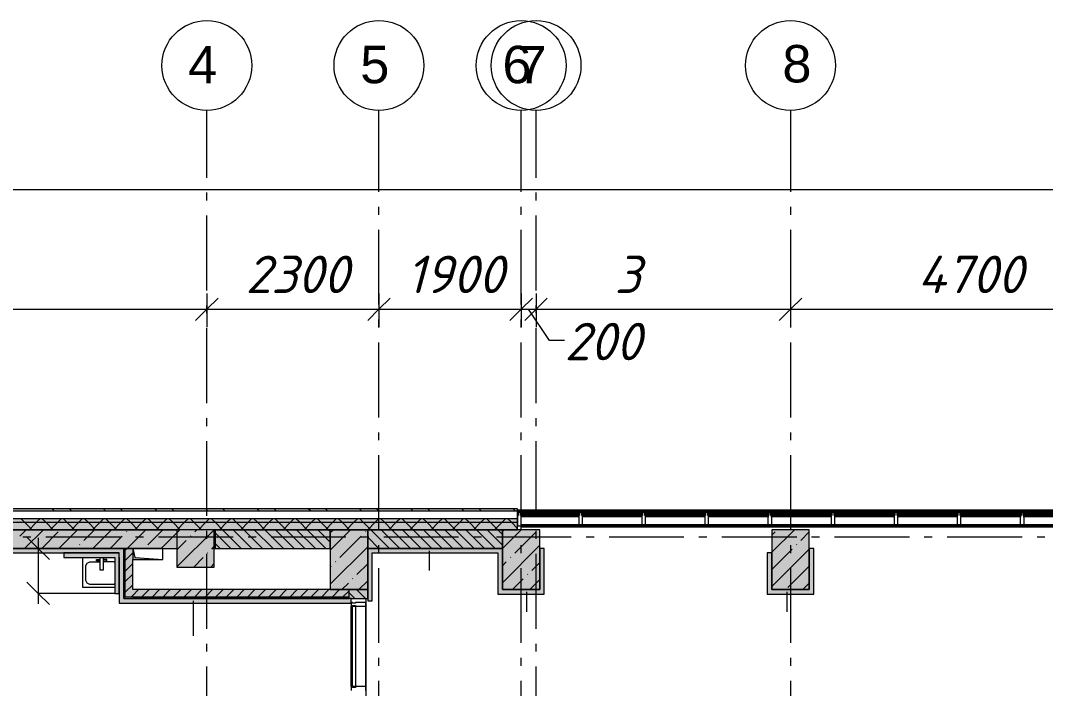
# Model space of a CAD drawing. Header units: millimetres. Extents: x -537608 to 253996, y -217170 to 186033.
# Drawn here: x -311566 to -297869, y 176901 to 185821 of the extents above; entities that cross this region are included whole.
import ezdxf

# ---------------------------------------------------------------- set-up
doc = ezdxf.new("R2010")
doc.units = ezdxf.units.MM
doc.layers.add('PDF _Геометрия', color=7, linetype='Continuous')
doc.layers.add('PDF _Текст', color=7, linetype='Continuous')
doc.layers.add('PDF _Сплошная заливка', color=7, linetype='Continuous', true_color=0xffffff)
doc.styles.add('PDF ArialMT', font='arial.ttf')
doc.styles.add('PDF ISOCPEUR Italic', font='isocpeui.ttf')

msp = doc.modelspace()

# ---------------------------------------------------------------- hatches: boundary and pattern name
at = {"layer": 'PDF _Сплошная заливка', "transparency": 33554559}
h = msp.add_hatch(color=256, dxfattribs=at)
h.paths.add_polyline_path([(-290576.1839, 179271.2517), (-290549.1773, 179271.2517), (-290549.1773, 179298.2497), (-293964.683, 179298.2497), (-293964.683, 179271.2517), (-291715.7767, 179271.2517)], flags=0)
h.paths.add_polyline_path([(-304924.6804, 179271.2517), (-304924.6804, 179298.2497), (-317226.1745, 179298.2497), (-317226.1745, 179271.2517), (-305073.682, 179271.2517)], flags=0)
h = msp.add_hatch(color=256, dxfattribs=at)
h.paths.add_polyline_path([(-290726.1845, 179121.2511), (-290676.1843, 179121.2511), (-290676.1843, 179171.2513), (-293964.683, 179171.2513), (-293964.683, 179121.2511), (-291715.7767, 179121.2511)], flags=0)
h.paths.add_polyline_path([(-304924.6804, 179121.2511), (-304924.6804, 179171.2513), (-317076.174, 179171.2513), (-317076.174, 179121.2511), (-305073.682, 179121.2511)], flags=0)
h = msp.add_hatch(color=256, dxfattribs=at)
h.paths.add_polyline_path([(-290826.1849, 179021.2507), (-290726.1845, 179021.2507), (-290726.1845, 179121.2511), (-293964.683, 179121.2511), (-293964.683, 179021.2507), (-291526.179, 179021.2507)], flags=0)
h.paths.add_polyline_path([(-308413.1627, 179021.2507), (-304924.6804, 179021.2507), (-304924.6804, 179121.2511), (-316976.1736, 179121.2511), (-316976.1736, 179021.2507), (-308966.1789, 179021.2507)], flags=0)
h = msp.add_hatch(color=256, dxfattribs=at)
h.paths.add_polyline_path([(-308976.1773, 178771.2498), (-308966.1789, 178771.2498), (-308966.1789, 179021.2507), (-308976.1773, 179019.2011)], flags=0)
h.paths.add_polyline_path([(-310082.8987, 178771.2498), (-309476.1792, 178771.2498), (-309476.1792, 179021.2507), (-316476.1803, 179021.2507), (-316476.1803, 178771.2498), (-310186.1802, 178771.2498)], flags=0)
h = msp.add_hatch(color=256, dxfattribs=at)
h.paths.add_polyline_path([(-293385.5127, 178771.2498), (-291526.179, 178771.2498), (-291526.179, 179021.2507), (-293964.683, 179021.2507), (-293964.683, 178771.2498)], flags=0)
h.paths.add_polyline_path([(-305126.1797, 178771.2498), (-305126.1797, 179021.2507), (-308966.1789, 179021.2507), (-308966.1789, 178771.2498), (-307426.1799, 178771.2498), (-307426.1799, 179020.9019), (-306926.1779, 179020.9019), (-306926.1779, 178771.2498), (-306743.418, 178771.2498)], flags=0)
for points in [[(-307426.1799, 178220.9031), (-306926.1779, 178220.9031), (-306926.1779, 179020.9019), (-307426.1799, 179020.9019), (-307426.1799, 178771.2498)], [(-305073.682, 178221.2519), (-304626.1778, 178221.2519), (-304626.1778, 179021.2507), (-305126.1797, 179021.2507), (-305126.1797, 178221.2519)], [(-310066.1745, 178120.9028), (-310066.1745, 178771.2498), (-310166.1749, 178771.2498), (-310166.1749, 178120.9028), (-310082.8987, 178120.9028)], [(-307176.179, 178120.9028), (-307176.179, 178220.9031), (-310066.1745, 178220.9031), (-310066.1745, 178120.9028), (-308413.1627, 178120.9028)], [(-307176.179, 178100.9019), (-307176.179, 178120.9028), (-310166.1749, 178120.9028), (-310166.1749, 178100.9019), (-308413.1627, 178100.9019)]]:
    msp.add_hatch(color=256, dxfattribs=at).paths.add_polyline_path(points)
at = {"layer": 'PDF _Сплошная заливка', "true_color": 0xff7d7d, "transparency": 33554559}
for points in [[(-310246.1787, 178711.2512), (-310186.1802, 178711.2512), (-310186.1802, 178771.2498), (-316476.1803, 178771.2498), (-316476.1803, 178711.2512), (-311752.6347, 178711.2512)], [(-310246.1787, 178040.9033), (-310186.1802, 178040.9033), (-310186.1802, 178711.2512), (-310246.1787, 178711.2512), (-310246.1787, 178171.2517)], [(-307148.1819, 178040.9033), (-307148.1819, 178100.9019), (-310186.1802, 178100.9019), (-310186.1802, 178040.9033), (-308413.1627, 178040.9033)]]:
    msp.add_hatch(color=11, dxfattribs=at).paths.add_polyline_path(points)
at = {"layer": 'PDF _Сплошная заливка', "true_color": 0xbce362, "transparency": 33554559}
msp.add_hatch(color=63, dxfattribs=at).paths.add_polyline_path([(-310306.1772, 178651.2484), (-310246.1787, 178651.2484), (-310246.1787, 178711.2512), (-310986.1747, 178711.2512), (-310986.1747, 178651.2484)])
at = {"layer": 'PDF _Сплошная заливка', "transparency": 33554559}
h = msp.add_hatch(color=256, dxfattribs=at)
h.paths.add_polyline_path([(-306926.1779, 171020.9056), (-306926.1779, 176200.9031), (-307176.179, 176200.9031), (-307176.179, 171020.9056)], flags=0)
h.paths.add_polyline_path([(-307148.1819, 178100.9019), (-306926.1779, 178100.9019), (-306926.1779, 178220.9031), (-307176.179, 178220.9031), (-307176.179, 178100.9019)], flags=0)

# ---------------------------------------------------------------- linework, layer by layer
at = {"layer": 'PDF _Геометрия', "color": 253, "lineweight": 9, "true_color": 0xaaaaaa}
for p, q in [((-309076.1776, 183722.4917), (-309076.1776, 184621.1603)), ((-306776.1774, 183532.584), (-306776.1774, 184621.1603)), ((-304876.1787, 183532.584), (-304876.1787, 184621.1603)), ((-304676.1779, 183722.4917), (-304676.1779, 184621.1603)), ((-301276.1821, 184621.1603), (-301276.1821, 183532.584)), ((-309076.1776, 183416.6603), (-309076.1776, 183522.4909)), ((-304676.1779, 183416.6603), (-304676.1779, 183522.4909)), ((-306776.1774, 183226.7483), (-306776.1774, 183332.5832)), ((-304876.1787, 183226.7483), (-304876.1787, 183332.5832)), ((-301276.1821, 183332.5832), (-301276.1821, 183226.7483)), ((-309076.1776, 182216.66), (-309076.1776, 183216.6595)), ((-304676.1779, 182216.66), (-304676.1779, 183216.6595)), ((-306776.1774, 182026.7523), (-306776.1774, 183026.7519)), ((-304876.1787, 182026.7523), (-304876.1787, 183026.7519)), ((-301276.1821, 183026.7519), (-301276.1821, 182026.7523)), ((-309076.1776, 181910.8243), (-309076.1776, 182016.6593)), ((-304676.1779, 181910.8243), (-304676.1779, 182016.6593)), ((-306776.1774, 181720.9166), (-306776.1774, 181826.7515)), ((-304876.1787, 181720.9166), (-304876.1787, 181826.7515)), ((-301276.1821, 181826.7515), (-301276.1821, 181720.9166)), ((-309076.1776, 180710.8284), (-309076.1776, 181710.8279)), ((-304676.1779, 180710.8284), (-304676.1779, 181710.8279)), ((-306776.1774, 180520.9163), (-306776.1774, 181520.9159)), ((-304876.1787, 180520.9163), (-304876.1787, 181520.9159)), ((-301276.1821, 181520.9159), (-301276.1821, 180520.9163)), ((-309076.1776, 180404.9927), (-309076.1776, 180510.8276)), ((-304676.1779, 180404.9927), (-304676.1779, 180510.8276)), ((-306776.1774, 180215.0849), (-306776.1774, 180320.9155)), ((-304876.1787, 180215.0849), (-304876.1787, 180320.9155)), ((-301276.1821, 180320.9155), (-301276.1821, 180215.0849)), ((-309076.1776, 179204.9924), (-309076.1776, 180204.9919)), ((-304676.1779, 179204.9924), (-304676.1779, 180204.9919)), ((-306776.1774, 179015.0847), (-306776.1774, 180015.0842)), ((-304876.1787, 179015.0847), (-304876.1787, 180015.0842)), ((-301276.1821, 180015.0842), (-301276.1821, 179015.0847)), ((-311428.7702, 178921.2504), (-311534.6094, 178921.2504)), ((-310228.7742, 178921.2504), (-311228.7781, 178921.2504)), ((-309922.9429, 178921.2504), (-310028.7734, 178921.2504)), ((-308722.9382, 178921.2504), (-309722.9421, 178921.2504)), ((-309076.1776, 178899.161), (-309076.1776, 179004.9916)), ((-308417.1069, 178921.2504), (-308522.9374, 178921.2504)), ((-307217.1109, 178921.2504), (-308217.1061, 178921.2504)), ((-306911.2709, 178921.2504), (-307017.1101, 178921.2504)), ((-305711.2749, 178921.2504), (-306711.2788, 178921.2504)), ((-305405.4436, 178921.2504), (-305511.2741, 178921.2504)), ((-304205.4389, 178921.2504), (-305205.4428, 178921.2504)), ((-304676.1779, 178899.161), (-304676.1779, 179004.9916)), ((-303899.6076, 178921.2504), (-304005.4382, 178921.2504)), ((-302699.6116, 178921.2504), (-303699.6069, 178921.2504)), ((-302393.7802, 178921.2504), (-302499.6108, 178921.2504)), ((-301193.7756, 178921.2504), (-302193.7795, 178921.2504)), ((-300887.9442, 178921.2504), (-300993.7748, 178921.2504)), ((-299687.9397, 178921.2504), (-300687.9435, 178921.2504)), ((-299382.1083, 178921.2504), (-299487.9475, 178921.2504)), ((-298182.1123, 178921.2504), (-299182.1075, 178921.2504)), ((-297876.2809, 178921.2504), (-297982.1115, 178921.2504)), ((-310066.1745, 178771.2498), (-310066.1745, 178621.2492)), ((-309666.1817, 178771.2498), (-310066.1745, 178771.2498)), ((-310066.1745, 178771.2498), (-310038.677, 178648.751)), ((-309666.1817, 178621.2492), (-309666.1817, 178771.2498)), ((-306776.1774, 178709.249), (-306776.1774, 178815.0839)), ((-304876.1787, 178709.249), (-304876.1787, 178815.0839)), ((-301276.1821, 178815.0839), (-301276.1821, 178709.249)), ((-310731.1788, 178251.2512), (-310731.1788, 178651.2484)), ((-310551.1747, 178606.2517), (-310551.1747, 178621.2492)), ((-310551.1747, 178621.2492), (-310506.178, 178621.2492)), ((-310506.178, 178651.2484), (-310506.178, 178486.2375)), ((-310456.1778, 178486.2375), (-310456.1778, 178651.2484)), ((-310411.181, 178621.2492), (-310456.1778, 178621.2492)), ((-310411.181, 178606.2517), (-310411.181, 178621.2492)), ((-310066.1745, 178621.2492), (-309666.1817, 178621.2492)), ((-310038.677, 178648.751), (-309666.1817, 178621.2492)), ((-309076.1776, 177699.1607), (-309076.1776, 178699.1602)), ((-304676.1779, 177699.1607), (-304676.1779, 178699.1602)), ((-310691.1769, 178541.2497), (-310676.5369, 178576.6055)), ((-310691.1769, 178341.2489), (-310691.1769, 178541.2497)), ((-310676.5369, 178576.6055), (-310641.1768, 178591.2499)), ((-310641.1768, 178591.2499), (-310506.178, 178591.2499)), ((-310506.178, 178606.2517), (-310551.1747, 178606.2517)), ((-310506.178, 178486.2375), (-310456.1778, 178486.2375)), ((-310456.1778, 178606.2517), (-310411.181, 178606.2517)), ((-310321.179, 178591.2499), (-310456.1778, 178591.2499)), ((-310306.1772, 178585.0365), (-310321.179, 178591.2499)), ((-306776.1774, 177509.253), (-306776.1774, 178509.2525)), ((-304876.1787, 177509.253), (-304876.1787, 178509.2525)), ((-301276.1821, 178509.2525), (-301276.1821, 177509.253)), ((-310306.1772, 178251.2512), (-310731.1788, 178251.2512)), ((-310676.5369, 178305.8931), (-310691.1769, 178341.2489)), ((-310641.1768, 178291.2488), (-310676.5369, 178305.8931)), ((-310321.179, 178291.2488), (-310641.1768, 178291.2488)), ((-310306.1772, 178297.4622), (-310321.179, 178291.2488)), ((-309076.1776, 177393.3251), (-309076.1776, 177499.16)), ((-304676.1779, 177393.3251), (-304676.1779, 177499.16)), ((-306776.1774, 177203.4173), (-306776.1774, 177309.2522)), ((-304876.1787, 177203.4173), (-304876.1787, 177309.2522)), ((-301276.1821, 177309.2522), (-301276.1821, 177203.4173)), ((-309076.1776, 176193.329), (-309076.1776, 177193.3286)), ((-304676.1779, 176193.329), (-304676.1779, 177193.3286)), ((-306776.1774, 176003.417), (-306776.1774, 177003.4165)), ((-304876.1787, 176003.417), (-304876.1787, 177003.4165)), ((-301276.1821, 177003.4165), (-301276.1821, 176003.417))]:
    msp.add_line(p, q, dxfattribs=at)
at = {"layer": 'PDF _Геометрия', "lineweight": 9}
for p, q in [((-317116.1758, 183565.5155), (-213136.1964, 183565.5155)), ((-309076.1776, 182177.6485), (-309076.1776, 181965.518)), ((-306776.1774, 182177.6485), (-306776.1774, 181965.518)), ((-304876.1787, 182177.6485), (-304876.1787, 181965.518)), ((-304676.1779, 182177.6485), (-304676.1779, 181965.518)), ((-301276.1821, 182177.6485), (-301276.1821, 181965.518)), ((-317116.1758, 181965.518), (-309076.1776, 181965.518)), ((-309076.1776, 181965.518), (-306776.1774, 181965.518)), ((-309076.1776, 181965.518), (-309076.1776, 181725.5153)), ((-306776.1774, 181965.518), (-304876.1787, 181965.518)), ((-306776.1774, 181965.518), (-306776.1774, 181725.5153)), ((-304876.1787, 181965.518), (-304676.1779, 181965.518)), ((-304876.1787, 181965.518), (-304876.1787, 181725.5153)), ((-304496.0704, 181547.7115), (-304776.1783, 181965.518)), ((-304676.1779, 181965.518), (-301276.1821, 181965.518)), ((-304676.1779, 181965.518), (-304676.1779, 181725.5153)), ((-301276.1821, 181965.518), (-296576.1812, 181965.518)), ((-301276.1821, 181965.518), (-301276.1821, 181725.5153)), ((-304296.0696, 181547.7115), (-304496.0704, 181547.7115)), ((-304924.6804, 179298.2497), (-316976.1736, 179298.2497)), ((-316976.1736, 179271.2517), (-304924.6804, 179271.2517)), ((-316976.1736, 179171.2513), (-304924.6804, 179171.2513)), ((-311511.7623, 179121.2511), (-311561.7624, 179171.2513)), ((-311352.3662, 179121.2511), (-311302.366, 179171.2513)), ((-311228.9245, 179121.2511), (-311278.9247, 179171.2513)), ((-311069.5198, 179121.2511), (-311019.5196, 179171.2513)), ((-310946.078, 179121.2511), (-310996.0783, 179171.2513)), ((-310786.682, 179121.2511), (-310736.6818, 179171.2513)), ((-310663.2402, 179121.2511), (-310713.2404, 179171.2513)), ((-310503.8356, 179121.2511), (-310453.8353, 179171.2513)), ((-310380.3938, 179121.2511), (-310430.394, 179171.2513)), ((-310220.9977, 179121.2511), (-310170.9975, 179171.2513)), ((-310097.556, 179121.2511), (-310147.5476, 179171.2513)), ((-309938.1513, 179121.2511), (-309888.1511, 179171.2513)), ((-309814.7096, 179121.2511), (-309864.7097, 179171.2513)), ((-309655.3049, 179121.2511), (-309605.3134, 179171.2513)), ((-309531.8632, 179121.2511), (-309581.8633, 179171.2513)), ((-309372.4671, 179121.2511), (-309322.4669, 179171.2513)), ((-309249.0254, 179121.2511), (-309299.0256, 179171.2513)), ((-309089.6207, 179121.2511), (-309039.6205, 179171.2513)), ((-308966.1789, 179121.2511), (-309016.1791, 179171.2513)), ((-308806.7829, 179121.2511), (-308756.7827, 179171.2513)), ((-308683.3411, 179121.2511), (-308733.3413, 179171.2513)), ((-308523.9364, 179121.2511), (-308473.9362, 179171.2513)), ((-308400.4947, 179121.2511), (-308450.4949, 179171.2513)), ((-308241.0986, 179121.2511), (-308191.0984, 179171.2513)), ((-308117.6569, 179121.2511), (-308167.6571, 179171.2513)), ((-307958.2522, 179121.2511), (-307908.252, 179171.2513)), ((-307834.8105, 179121.2511), (-307884.8106, 179171.2513)), ((-307675.4144, 179121.2511), (-307625.4142, 179171.2513)), ((-307551.9641, 179121.2511), (-307601.9642, 179171.2513)), ((-307392.568, 179121.2511), (-307342.5678, 179171.2513)), ((-307269.1262, 179121.2511), (-307319.1265, 179171.2513)), ((-307109.7216, 179121.2511), (-307059.7214, 179171.2513)), ((-306986.2798, 179121.2511), (-307036.28, 179171.2513)), ((-306826.8838, 179121.2511), (-306776.8835, 179171.2513)), ((-306703.442, 179121.2511), (-306753.4422, 179171.2513)), ((-306544.0373, 179121.2511), (-306494.0371, 179171.2513)), ((-306420.5956, 179121.2511), (-306470.5958, 179171.2513)), ((-306261.1995, 179121.2511), (-306211.1993, 179171.2513)), ((-306137.7578, 179121.2511), (-306187.7579, 179171.2513)), ((-305978.3531, 179121.2511), (-305928.3529, 179171.2513)), ((-305854.9114, 179121.2511), (-305904.9115, 179171.2513)), ((-305695.5153, 179121.2511), (-305645.5151, 179171.2513)), ((-305572.0736, 179121.2511), (-305622.0652, 179171.2513)), ((-305412.6689, 179121.2511), (-305362.6687, 179171.2513)), ((-305289.2271, 179121.2511), (-305339.2273, 179171.2513)), ((-305129.8225, 179121.2511), (-305079.8222, 179171.2513)), ((-305006.3807, 179121.2511), (-305056.3809, 179171.2513)), ((-304924.6804, 179271.2517), (-304924.6804, 179298.2497)), ((-304924.6804, 179171.2513), (-304924.6804, 179271.2517)), ((-304874.6803, 179268.2505), (-304924.6804, 179268.2505)), ((-304924.6804, 179268.2505), (-304924.6804, 179251.2507)), ((-304924.6804, 179251.2507), (-304914.6821, 179251.2507)), ((-304914.6821, 179211.2488), (-304924.6804, 179211.2488)), ((-304924.6804, 179211.2488), (-304924.6804, 179071.2509)), ((-304924.6804, 179121.2511), (-304924.6804, 179171.2513)), ((-304914.6821, 179251.2507), (-304914.6821, 179211.2488)), ((-304884.6785, 179211.2488), (-304884.6785, 179251.2507)), ((-304884.6785, 179251.2507), (-304874.6803, 179251.2507)), ((-304874.6803, 179211.2488), (-304884.6785, 179211.2488)), ((-304874.6803, 179251.2507), (-304874.6803, 179268.2505)), ((-304874.6803, 179071.2509), (-304874.6803, 179211.2488)), ((-304056.6009, 179268.2505), (-304106.6011, 179268.2505)), ((-304106.6011, 179268.2505), (-304106.6011, 179251.2507)), ((-304106.6011, 179251.2507), (-304096.6028, 179251.2507)), ((-304096.6028, 179211.2488), (-304106.6011, 179211.2488)), ((-304106.6011, 179211.2488), (-304106.6011, 179071.2509)), ((-304096.6028, 179251.2507), (-304096.6028, 179211.2488)), ((-304066.5993, 179211.2488), (-304066.5993, 179251.2507)), ((-304066.5993, 179251.2507), (-304056.6009, 179251.2507)), ((-304056.6009, 179211.2488), (-304066.5993, 179211.2488)), ((-304056.6009, 179251.2507), (-304056.6009, 179268.2505)), ((-304056.6009, 179071.2509), (-304056.6009, 179211.2488)), ((-303213.5216, 179268.2505), (-303263.5218, 179268.2505)), ((-303263.5218, 179268.2505), (-303263.5218, 179251.2507)), ((-303263.5218, 179251.2507), (-303253.5234, 179251.2507)), ((-303253.5234, 179211.2488), (-303263.5218, 179211.2488)), ((-303263.5218, 179211.2488), (-303263.5218, 179071.2509)), ((-303253.5234, 179251.2507), (-303253.5234, 179211.2488)), ((-303223.5285, 179211.2488), (-303223.5285, 179251.2507)), ((-303223.5285, 179251.2507), (-303213.5216, 179251.2507)), ((-303213.5216, 179211.2488), (-303223.5285, 179211.2488)), ((-303213.5216, 179251.2507), (-303213.5216, 179268.2505)), ((-303213.5216, 179071.2509), (-303213.5216, 179211.2488)), ((-302370.4508, 179268.2505), (-302420.451, 179268.2505)), ((-302420.451, 179268.2505), (-302420.451, 179251.2507)), ((-302420.451, 179251.2507), (-302410.4527, 179251.2507)), ((-302410.4527, 179211.2488), (-302420.451, 179211.2488)), ((-302420.451, 179211.2488), (-302420.451, 179071.2509)), ((-302410.4527, 179251.2507), (-302410.4527, 179211.2488)), ((-302380.4491, 179211.2488), (-302380.4491, 179251.2507)), ((-302380.4491, 179251.2507), (-302370.4508, 179251.2507)), ((-302370.4508, 179211.2488), (-302380.4491, 179211.2488)), ((-302370.4508, 179251.2507), (-302370.4508, 179268.2505)), ((-302370.4508, 179071.2509), (-302370.4508, 179211.2488)), ((-301527.3715, 179268.2505), (-301577.3716, 179268.2505)), ((-301577.3716, 179268.2505), (-301577.3716, 179251.2507)), ((-301577.3716, 179251.2507), (-301567.3734, 179251.2507)), ((-301567.3734, 179211.2488), (-301577.3716, 179211.2488)), ((-301577.3716, 179211.2488), (-301577.3716, 179071.2509)), ((-301567.3734, 179251.2507), (-301567.3734, 179211.2488)), ((-301537.3698, 179211.2488), (-301537.3698, 179251.2507)), ((-301537.3698, 179251.2507), (-301527.3715, 179251.2507)), ((-301527.3715, 179211.2488), (-301537.3698, 179211.2488)), ((-301527.3715, 179251.2507), (-301527.3715, 179268.2505)), ((-301527.3715, 179071.2509), (-301527.3715, 179211.2488)), ((-300684.292, 179268.2505), (-300734.2923, 179268.2505)), ((-300734.2923, 179268.2505), (-300734.2923, 179251.2507)), ((-300734.2923, 179251.2507), (-300724.2939, 179251.2507)), ((-300724.2939, 179211.2488), (-300734.2923, 179211.2488)), ((-300734.2923, 179211.2488), (-300734.2923, 179071.2509)), ((-300724.2939, 179251.2507), (-300724.2939, 179211.2488)), ((-300694.299, 179211.2488), (-300694.299, 179251.2507)), ((-300694.299, 179251.2507), (-300684.292, 179251.2507)), ((-300684.292, 179211.2488), (-300694.299, 179211.2488)), ((-300684.292, 179251.2507), (-300684.292, 179268.2505)), ((-300684.292, 179071.2509), (-300684.292, 179211.2488)), ((-299841.2213, 179268.2505), (-299891.2215, 179268.2505)), ((-299891.2215, 179268.2505), (-299891.2215, 179251.2507)), ((-299891.2215, 179251.2507), (-299881.2146, 179251.2507)), ((-299881.2146, 179211.2488), (-299891.2215, 179211.2488)), ((-299891.2215, 179211.2488), (-299891.2215, 179071.2509)), ((-299881.2146, 179251.2507), (-299881.2146, 179211.2488)), ((-299851.2197, 179211.2488), (-299851.2197, 179251.2507)), ((-299851.2197, 179251.2507), (-299841.2213, 179251.2507)), ((-299841.2213, 179211.2488), (-299851.2197, 179211.2488)), ((-299841.2213, 179251.2507), (-299841.2213, 179268.2505)), ((-299841.2213, 179071.2509), (-299841.2213, 179211.2488)), ((-298998.142, 179268.2505), (-299048.1421, 179268.2505)), ((-299048.1421, 179268.2505), (-299048.1421, 179251.2507)), ((-299048.1421, 179251.2507), (-299038.1438, 179251.2507)), ((-299038.1438, 179211.2488), (-299048.1421, 179211.2488)), ((-299048.1421, 179211.2488), (-299048.1421, 179071.2509)), ((-299038.1438, 179251.2507), (-299038.1438, 179211.2488)), ((-299008.1402, 179211.2488), (-299008.1402, 179251.2507)), ((-299008.1402, 179251.2507), (-298998.142, 179251.2507)), ((-298998.142, 179211.2488), (-299008.1402, 179211.2488)), ((-298998.142, 179251.2507), (-298998.142, 179268.2505)), ((-298998.142, 179071.2509), (-298998.142, 179211.2488)), ((-298155.0626, 179268.2505), (-298205.0627, 179268.2505)), ((-298205.0627, 179268.2505), (-298205.0627, 179251.2507)), ((-298205.0627, 179251.2507), (-298195.0645, 179251.2507)), ((-298195.0645, 179211.2488), (-298205.0627, 179211.2488)), ((-298205.0627, 179211.2488), (-298205.0627, 179071.2509)), ((-298195.0645, 179251.2507), (-298195.0645, 179211.2488)), ((-298165.0609, 179211.2488), (-298165.0609, 179251.2507)), ((-298165.0609, 179251.2507), (-298155.0626, 179251.2507)), ((-298155.0626, 179211.2488), (-298165.0609, 179211.2488)), ((-298155.0626, 179251.2507), (-298155.0626, 179268.2505)), ((-298155.0626, 179071.2509), (-298155.0626, 179211.2488)), ((-316976.1736, 179121.2511), (-304924.6804, 179121.2511)), ((-311411.7619, 179021.2507), (-311511.7623, 179121.2511)), ((-311452.3666, 179021.2507), (-311352.3662, 179121.2511)), ((-311128.9241, 179021.2507), (-311228.9245, 179121.2511)), ((-311169.5202, 179021.2507), (-311069.5198, 179121.2511)), ((-310846.0777, 179021.2507), (-310946.078, 179121.2511)), ((-310886.6824, 179021.2507), (-310786.682, 179121.2511)), ((-310563.2399, 179021.2507), (-310663.2402, 179121.2511)), ((-310603.8359, 179021.2507), (-310503.8356, 179121.2511)), ((-310280.3934, 179021.2507), (-310380.3938, 179121.2511)), ((-310320.9981, 179021.2507), (-310220.9977, 179121.2511)), ((-309997.5556, 179021.2507), (-310097.556, 179121.2511)), ((-310038.1517, 179021.2507), (-309938.1513, 179121.2511)), ((-309714.7092, 179021.2507), (-309814.7096, 179121.2511)), ((-309755.3053, 179021.2507), (-309655.3049, 179121.2511)), ((-309431.8627, 179021.2507), (-309531.8632, 179121.2511)), ((-309472.4675, 179021.2507), (-309372.4671, 179121.2511)), ((-309149.025, 179021.2507), (-309249.0254, 179121.2511)), ((-309189.6211, 179021.2507), (-309089.6207, 179121.2511)), ((-308866.1786, 179021.2507), (-308966.1789, 179121.2511)), ((-308906.7832, 179021.2507), (-308806.7829, 179121.2511)), ((-308583.3408, 179021.2507), (-308683.3411, 179121.2511)), ((-308623.9368, 179021.2507), (-308523.9364, 179121.2511)), ((-308300.4943, 179021.2507), (-308400.4947, 179121.2511)), ((-308341.099, 179021.2507), (-308241.0986, 179121.2511)), ((-308017.6565, 179021.2507), (-308117.6569, 179121.2511)), ((-308058.2526, 179021.2507), (-307958.2522, 179121.2511)), ((-307734.8101, 179021.2507), (-307834.8105, 179121.2511)), ((-307775.4062, 179021.2507), (-307675.4144, 179121.2511)), ((-307451.9636, 179021.2507), (-307551.9641, 179121.2511)), ((-307492.5684, 179021.2507), (-307392.568, 179121.2511)), ((-307169.1259, 179021.2507), (-307269.1262, 179121.2511)), ((-307209.7219, 179021.2507), (-307109.7216, 179121.2511)), ((-306886.2795, 179021.2507), (-306986.2798, 179121.2511)), ((-306926.8841, 179021.2507), (-306826.8838, 179121.2511)), ((-306603.4416, 179021.2507), (-306703.442, 179121.2511)), ((-306644.0377, 179021.2507), (-306544.0373, 179121.2511)), ((-306320.5952, 179021.2507), (-306420.5956, 179121.2511)), ((-306361.1999, 179021.2507), (-306261.1995, 179121.2511)), ((-306037.7574, 179021.2507), (-306137.7578, 179121.2511)), ((-306078.3535, 179021.2507), (-305978.3531, 179121.2511)), ((-305754.9109, 179021.2507), (-305854.9114, 179121.2511)), ((-305795.5157, 179021.2507), (-305695.5153, 179121.2511)), ((-305472.0732, 179021.2507), (-305572.0736, 179121.2511)), ((-305512.6693, 179021.2507), (-305412.6689, 179121.2511)), ((-305189.2268, 179021.2507), (-305289.2271, 179121.2511)), ((-305229.8228, 179021.2507), (-305129.8225, 179121.2511)), ((-304924.6804, 179039.5465), (-305006.3807, 179121.2511)), ((-304946.985, 179021.2507), (-304924.6804, 179043.5553)), ((-304924.6804, 179021.2507), (-304924.6804, 179121.2511)), ((-304924.6804, 179071.2509), (-304874.6803, 179071.2509)), ((-304106.6011, 179071.2509), (-304056.6009, 179071.2509)), ((-303263.5218, 179071.2509), (-303213.5216, 179071.2509)), ((-302420.451, 179071.2509), (-302370.4508, 179071.2509)), ((-301577.3716, 179071.2509), (-301527.3715, 179071.2509)), ((-300734.2923, 179071.2509), (-300684.292, 179071.2509)), ((-299891.2215, 179071.2509), (-299841.2213, 179071.2509)), ((-299048.1421, 179071.2509), (-298998.142, 179071.2509)), ((-298205.0627, 179071.2509), (-298155.0626, 179071.2509)), ((-316476.1803, 179021.2507), (-309476.1792, 179021.2507)), ((-309476.1792, 179021.2507), (-316476.1803, 179021.2507)), ((-311575.7739, 178934.1723), (-311488.6998, 179021.2507)), ((-311510.5997, 178771.2498), (-311260.5987, 179021.2507)), ((-311330.3286, 178911.252), (-311330.3286, 178031.2495)), ((-311282.4985, 178771.2498), (-311062.5528, 178991.1955)), ((-311054.3974, 178771.2498), (-310804.3965, 179021.2507)), ((-310720.4055, 178877.1493), (-310576.3039, 179021.2507)), ((-310598.2038, 178771.2498), (-310348.2028, 179021.2507)), ((-310370.1027, 178771.2498), (-310207.1844, 178934.1723)), ((-310150.157, 178991.1955), (-310145.4204, 178995.9406)), ((-310142.0102, 178771.2498), (-309892.0092, 179021.2507)), ((-309865.037, 178820.1218), (-309663.9081, 179021.2507)), ((-309685.808, 178771.2498), (-309476.1792, 178980.8828)), ((-309476.1792, 178980.8828), (-309435.807, 179021.2507)), ((-309476.1792, 178524.6849), (-308979.6134, 179021.2507)), ((-308976.1773, 179021.2507), (-309476.1792, 179021.2507)), ((-309476.1792, 179021.2507), (-309476.1792, 178521.2488)), ((-309294.7885, 178934.1723), (-309290.0434, 178938.9132)), ((-309237.7611, 178991.1955), (-309207.7145, 179021.2507)), ((-308976.1773, 178521.2488), (-308976.1773, 179021.2507)), ((-308966.1789, 179021.2507), (-308976.1773, 179021.2507)), ((-308976.1773, 179021.2507), (-308966.1789, 179021.2507)), ((-305126.1797, 179021.2507), (-308966.1789, 179021.2507)), ((-308966.1789, 179021.2507), (-308966.1789, 178771.2498)), ((-308966.1789, 178771.2498), (-308966.1789, 179021.2507)), ((-308966.1789, 179021.2507), (-305126.1797, 179021.2507)), ((-308757.6008, 178771.2498), (-308966.1789, 178979.8236)), ((-308616.1776, 178771.2498), (-308866.1786, 179021.2507)), ((-308474.763, 178771.2498), (-308724.7639, 179021.2507)), ((-308333.3398, 178771.2498), (-308583.3408, 179021.2507)), ((-308191.9166, 178771.2498), (-308441.9175, 179021.2507)), ((-308050.4934, 178771.2498), (-308300.4943, 179021.2507)), ((-307909.0787, 178771.2498), (-308159.0711, 179021.2507)), ((-307767.6556, 178771.2498), (-308017.6565, 179021.2507)), ((-307626.2323, 178771.2498), (-307876.2333, 179021.2507)), ((-307484.8091, 178771.2498), (-307734.8101, 179021.2507)), ((-307426.1799, 178854.0394), (-307593.3869, 179021.2507)), ((-307426.1799, 178995.4627), (-307451.9636, 179021.2507)), ((-307426.1799, 178749.8968), (-307155.1747, 179020.9019)), ((-307426.1799, 178977.9936), (-307383.2672, 179020.9019)), ((-307426.1799, 178771.2498), (-307426.1799, 179020.9019)), ((-307426.1799, 179020.9019), (-306926.1779, 179020.9019)), ((-306926.1779, 179020.9019), (-307426.1799, 179020.9019)), ((-307426.1799, 179020.9019), (-307426.1799, 178771.2498)), ((-307310.196, 179020.9019), (-307310.5491, 179021.2507)), ((-307298.9317, 178649.0481), (-307013.8032, 178934.1723)), ((-307168.7814, 179020.9019), (-307169.1259, 179021.2507)), ((-307027.3581, 179020.9019), (-307027.7026, 179021.2507)), ((-306956.7757, 178991.1955), (-306952.0392, 178995.9406)), ((-306926.1779, 179020.9019), (-306926.1779, 178771.2498)), ((-306926.1779, 178771.2498), (-306926.1779, 179020.9019)), ((-306777.7017, 178771.2498), (-306926.1779, 178919.726)), ((-306636.2784, 178771.2498), (-306886.2795, 179021.2507)), ((-306494.8639, 178771.2498), (-306744.8648, 179021.2507)), ((-306353.4407, 178771.2498), (-306603.4416, 179021.2507)), ((-306212.0174, 178771.2498), (-306462.0184, 179021.2507)), ((-306070.5943, 178771.2498), (-306320.5952, 179021.2507)), ((-305929.1796, 178771.2498), (-306179.172, 179021.2507)), ((-305787.7565, 178771.2498), (-306037.7574, 179021.2507)), ((-305646.3332, 178771.2498), (-305896.3342, 179021.2507)), ((-305504.91, 178771.2498), (-305754.9109, 179021.2507)), ((-305363.4868, 178771.2498), (-305613.4878, 179021.2507)), ((-305222.0722, 178771.2498), (-305472.0732, 179021.2507)), ((-305126.1797, 178816.7804), (-305330.6499, 179021.2507)), ((-305126.1797, 178958.2036), (-305189.2268, 179021.2507)), ((-305126.1797, 178768.9117), (-304873.8449, 179021.2507)), ((-305126.1797, 178997.0084), (-305101.9374, 179021.2507)), ((-304626.1778, 179021.2507), (-305126.1797, 179021.2507)), ((-305126.1797, 179021.2507), (-305126.1797, 178771.2498)), ((-305126.1797, 178771.2498), (-305126.1797, 179021.2507)), ((-305126.1797, 179021.2507), (-304924.6804, 179021.2507)), ((-304960.919, 178706.0756), (-304675.799, 178991.1955)), ((-304626.1778, 178221.2519), (-304626.1778, 179021.2507)), ((-301526.183, 178719.3377), (-301224.2614, 179021.2507)), ((-301026.1811, 179021.2507), (-301526.183, 179021.2507)), ((-301526.183, 179021.2507), (-301526.183, 178221.2519)), ((-301526.183, 178947.4345), (-301482.4178, 178991.1955)), ((-301140.2704, 178877.1493), (-301026.1811, 178991.2385)), ((-301026.1811, 178221.2519), (-301026.1811, 179021.2507)), ((-310186.1802, 178771.2498), (-316476.1803, 178771.2498)), ((-316476.1803, 178771.2498), (-310186.1802, 178771.2498)), ((-311330.3286, 178771.2498), (-311470.3308, 178771.2498)), ((-311118.1938, 178771.2498), (-311330.3286, 178771.2498)), ((-310777.4329, 178820.1218), (-310772.6878, 178824.8626)), ((-310166.1749, 178771.2498), (-310186.1802, 178771.2498)), ((-310186.1802, 178771.2498), (-310186.1802, 178711.2512)), ((-310186.1802, 178711.2512), (-310186.1802, 178771.2498)), ((-310186.1802, 178771.2498), (-309476.1792, 178771.2498)), ((-310166.1749, 178751.8043), (-310146.7295, 178771.2498)), ((-310066.1745, 178771.2498), (-310166.1749, 178771.2498)), ((-310166.1749, 178120.9028), (-310166.1749, 178771.2498)), ((-309476.1792, 178752.7817), (-309351.816, 178877.1493)), ((-309009.6686, 178763.0986), (-308976.1773, 178796.5857)), ((-308976.1773, 178796.5857), (-308966.1789, 178806.5883)), ((-308976.1773, 178771.2498), (-308966.1789, 178771.2498)), ((-308899.024, 178771.2498), (-308966.1789, 178838.4047)), ((-308966.1789, 178771.2498), (-307426.1799, 178771.2498)), ((-307426.1799, 178293.6988), (-306926.1779, 178793.7007)), ((-307426.1799, 178771.2498), (-307426.1799, 178220.9031)), ((-306919.1249, 178771.2498), (-306926.1779, 178778.3028)), ((-306926.1779, 178771.2498), (-305126.1797, 178771.2498)), ((-306926.1779, 178220.9031), (-306926.1779, 178771.2498)), ((-306866.1794, 178771.2498), (-306926.1779, 178771.2498)), ((-306926.1779, 178771.2498), (-306926.1779, 178070.9026)), ((-305186.1782, 178771.2498), (-306866.1794, 178771.2498)), ((-305126.1797, 178771.2498), (-305186.1782, 178771.2498)), ((-305126.1797, 178312.7137), (-304626.1778, 178812.7156)), ((-305126.1797, 178771.2498), (-305126.1797, 178221.2519)), ((-305126.1797, 178220.9031), (-305126.1797, 178771.2498)), ((-304566.1792, 178771.2498), (-304626.1778, 178771.2498)), ((-304626.1778, 178771.2498), (-304626.1778, 178220.9031)), ((-304566.1792, 178220.9031), (-304566.1792, 178771.2498)), ((-301526.183, 178263.1398), (-301026.1811, 178763.1374)), ((-301526.183, 178491.2366), (-301254.3167, 178763.0986)), ((-301197.2978, 178820.1218), (-301192.5527, 178824.8626)), ((-300966.1826, 178771.2498), (-301026.1811, 178771.2498)), ((-301026.1811, 178771.2498), (-301026.1811, 178221.2519)), ((-300966.1826, 178221.2519), (-300966.1826, 178771.2498)), ((-316416.1732, 178711.2512), (-310246.1787, 178711.2512)), ((-310246.1787, 178711.2512), (-310986.1747, 178711.2512)), ((-310986.1747, 178711.2512), (-310986.1747, 178651.2484)), ((-310986.1747, 178651.2484), (-310306.1772, 178651.2484)), ((-310306.1772, 178651.2484), (-310306.1772, 178171.2517)), ((-310246.1787, 178651.2484), (-310246.1787, 178711.2512)), ((-310246.1787, 178651.2484), (-310246.1787, 178171.2517)), ((-310246.1787, 178171.2517), (-310246.1787, 178651.2484)), ((-310186.1802, 178100.9019), (-310186.1802, 178711.2512)), ((-310186.1802, 178711.2512), (-310186.1802, 178100.9019)), ((-310166.1749, 178610.381), (-310066.1745, 178710.3815)), ((-310066.1745, 178220.9031), (-310066.1745, 178621.2492)), ((-309251.5142, 178521.2488), (-309123.7148, 178649.0481)), ((-309066.6874, 178706.0756), (-309061.9509, 178710.8163)), ((-306866.1794, 178070.9026), (-306866.1794, 178711.2512)), ((-306866.1794, 178711.2512), (-305186.1782, 178711.2512)), ((-306105.6099, 178741.2505), (-306105.6099, 178475.1024)), ((-305186.1782, 178711.2512), (-305186.1782, 178160.9047)), ((-305017.9464, 178649.0481), (-305013.2013, 178653.7889)), ((-301526.183, 178711.2512), (-301586.1815, 178711.2512)), ((-301586.1815, 178711.2512), (-301586.1815, 178161.2491)), ((-301526.183, 178221.2519), (-301526.183, 178711.2512)), ((-310166.1749, 178468.9579), (-310066.1745, 178568.9582)), ((-309476.1792, 178521.2488), (-308976.1773, 178521.2488)), ((-309023.4131, 178521.2488), (-308976.1773, 178568.4889)), ((-307426.1799, 178521.7999), (-307412.978, 178535.0019)), ((-307355.9505, 178592.025), (-307351.2141, 178596.7658)), ((-307070.8306, 178420.9513), (-306926.1779, 178565.5996)), ((-305126.1797, 178540.8148), (-305074.9652, 178592.025)), ((-304732.8178, 178477.9744), (-304626.1778, 178584.6145)), ((-301311.3441, 178249.8776), (-301026.2241, 178535.0019)), ((-310166.1749, 178327.5389), (-310066.1745, 178427.5394)), ((-307127.858, 178363.9281), (-307123.1129, 178368.669)), ((-304989.5446, 178221.2519), (-304846.8727, 178363.9281)), ((-304789.8453, 178420.9513), (-304785.1001, 178425.6921)), ((-304761.4435, 178221.2519), (-304626.1778, 178356.5177)), ((-310166.1749, 178186.1157), (-310066.1745, 178286.1161)), ((-310066.1745, 178144.6972), (-309989.9686, 178220.9031)), ((-307176.179, 178220.9031), (-310066.1745, 178220.9031)), ((-309948.5458, 178120.9028), (-309848.554, 178220.9031)), ((-309807.1312, 178120.9028), (-309707.1308, 178220.9031)), ((-309665.708, 178120.9028), (-309565.7076, 178220.9031)), ((-309524.2848, 178120.9028), (-309424.2844, 178220.9031)), ((-309382.8615, 178120.9028), (-309282.8612, 178220.9031)), ((-309241.447, 178120.9028), (-309141.4466, 178220.9031)), ((-309100.0237, 178120.9028), (-309000.0234, 178220.9031)), ((-308958.6005, 178120.9028), (-308858.6002, 178220.9031)), ((-308817.1773, 178120.9028), (-308717.1769, 178220.9031)), ((-308675.7541, 178120.9028), (-308575.7538, 178220.9031)), ((-308534.3395, 178120.9028), (-308434.3391, 178220.9031)), ((-308392.9163, 178120.9028), (-308292.9159, 178220.9031)), ((-308251.4931, 178120.9028), (-308151.4927, 178220.9031)), ((-308110.0699, 178120.9028), (-308010.0695, 178220.9031)), ((-307968.6553, 178120.9028), (-307868.6549, 178220.9031)), ((-307827.2321, 178120.9028), (-307727.2317, 178220.9031)), ((-307685.8088, 178120.9028), (-307585.8085, 178220.9031)), ((-307544.3857, 178120.9028), (-307444.3852, 178220.9031)), ((-307426.1799, 178220.9031), (-306926.1779, 178220.9031)), ((-307402.9624, 178120.9028), (-307302.9621, 178220.9031)), ((-307270.8745, 178220.9031), (-307184.8769, 178306.9008)), ((-307261.5479, 178120.9028), (-307176.179, 178206.2674)), ((-307176.179, 178120.9028), (-307176.179, 178220.9031)), ((-306926.1779, 178220.9031), (-307176.179, 178220.9031)), ((-306955.8887, 178100.9019), (-307075.8858, 178220.9031)), ((-307042.7819, 178220.9031), (-306926.1779, 178337.5028)), ((-306926.1779, 178212.6186), (-306934.4625, 178220.9031)), ((-306926.1779, 178120.9028), (-306926.1779, 178220.9031)), ((-305126.1797, 178221.2519), (-304626.1778, 178221.2519)), ((-304626.1778, 178220.9031), (-305126.1797, 178220.9031)), ((-304566.1792, 178160.9047), (-304566.1792, 178220.9031)), ((-301526.183, 178221.2519), (-301026.1811, 178221.2519)), ((-301026.1811, 178221.2519), (-301526.183, 178221.2519)), ((-301111.8687, 178221.2519), (-301026.1811, 178306.9438)), ((-300966.1826, 178161.2491), (-300966.1826, 178221.2519)), ((-310306.1772, 178171.2517), (-311330.3286, 178171.2517)), ((-310306.1772, 178171.2517), (-310246.1787, 178171.2517)), ((-310246.1787, 178171.2517), (-310246.1787, 178040.9033)), ((-310166.1749, 178100.9019), (-310186.1802, 178100.9019)), ((-310186.1802, 178100.9019), (-310166.1749, 178100.9019)), ((-310066.1745, 178120.9028), (-310166.1749, 178120.9028)), ((-310166.1749, 178100.9019), (-310066.1745, 178100.9019)), ((-310089.969, 178120.9028), (-310066.1745, 178144.6972)), ((-307176.179, 178120.9028), (-310066.1745, 178120.9028)), ((-310066.1745, 178100.9019), (-307176.179, 178100.9019)), ((-307148.1819, 178100.9019), (-310066.1745, 178100.9019)), ((-309258.9806, 178070.9026), (-309258.9806, 177604.7537)), ((-307097.3034, 178100.9019), (-307176.179, 178179.7775)), ((-307176.179, 178100.9019), (-307176.179, 178120.9028)), ((-307148.1819, 178040.9033), (-307148.1819, 178100.9019)), ((-307148.1819, 178100.9019), (-306926.1779, 178100.9019)), ((-306926.1779, 178100.9019), (-306926.1779, 178120.9028)), ((-306926.1779, 178070.9026), (-306866.1794, 178070.9026)), ((-305186.1782, 178160.9047), (-305126.1797, 178160.9047)), ((-305126.1797, 178160.9047), (-304566.1792, 178160.9047)), ((-304805.3465, 178190.9039), (-304805.3465, 177924.7515)), ((-301586.1815, 178161.2491), (-301526.183, 178161.2491)), ((-301526.183, 178161.2491), (-300966.1826, 178161.2491)), ((-301324.8388, 178191.2484), (-301324.8388, 177925.1002)), ((-310246.1787, 178040.9033), (-310186.1802, 178040.9033)), ((-310186.1802, 178040.9033), (-307148.1819, 178040.9033)), ((-307131.1822, 178050.9016), (-307148.1819, 178050.9016)), ((-307148.1819, 178050.9016), (-307148.1819, 178000.9014)), ((-307148.1819, 176925.9016), (-307148.1819, 178000.9014)), ((-307148.1819, 178000.9014), (-307131.1822, 178000.9014)), ((-307131.1822, 178040.9033), (-307131.1822, 178050.9016)), ((-307091.1804, 178040.9033), (-307131.1822, 178040.9033)), ((-307131.1822, 178000.9014), (-307131.1822, 178010.9041)), ((-307131.1822, 178010.9041), (-307091.1804, 178010.9041)), ((-307131.1822, 178000.9014), (-307091.1804, 178000.9014)), ((-307131.1822, 176925.9016), (-307131.1822, 178000.9014)), ((-306951.178, 178050.9016), (-307091.1804, 178050.9016)), ((-307091.1804, 178050.9016), (-307091.1804, 178040.9033)), ((-307091.1804, 178010.9041), (-307091.1804, 178000.9014)), ((-307091.1804, 178000.9014), (-307091.1804, 176925.9016)), ((-307091.1804, 178000.9014), (-306951.178, 178000.9014)), ((-306951.178, 178000.9014), (-306951.178, 178050.9016)), ((-306951.178, 176925.9016), (-306951.178, 178000.9014)), ((-307131.1822, 176925.9016), (-307148.1819, 176925.9016)), ((-307148.1819, 176925.9016), (-307148.1819, 176875.9014)), ((-307131.1822, 176915.9033), (-307131.1822, 176925.9016)), ((-307091.1804, 176925.9016), (-307131.1822, 176925.9016)), ((-307091.1804, 176915.9033), (-307131.1822, 176915.9033)), ((-306951.178, 176925.9016), (-307091.1804, 176925.9016)), ((-307091.1804, 176925.9016), (-307091.1804, 176915.9033)), ((-306951.178, 176875.9014), (-306951.178, 176925.9016))]:
    msp.add_line(p, q, dxfattribs=at)
at = {"layer": 'PDF _Геометрия', "lineweight": 20}
for p, q in [((-308926.1771, 182115.5143), (-309076.1776, 181965.518)), ((-306626.1768, 182115.5143), (-306776.1774, 181965.518)), ((-304726.1781, 182115.5143), (-304876.1787, 181965.518)), ((-304526.1773, 182115.5143), (-304676.1779, 181965.518)), ((-301126.1815, 182115.5143), (-301276.1821, 181965.518)), ((-309076.1776, 181965.518), (-309226.1782, 181815.5174)), ((-306776.1774, 181965.518), (-306926.1779, 181815.5174)), ((-304876.1787, 181965.518), (-305026.1793, 181815.5174)), ((-304676.1779, 181965.518), (-304826.1785, 181815.5174)), ((-301276.1821, 181965.518), (-301426.1827, 181815.5174)), ((-311330.3286, 178771.2498), (-311480.3291, 178921.2504)), ((-311180.328, 178621.2492), (-311330.3286, 178771.2498)), ((-311330.3286, 178171.2517), (-311480.3291, 178321.2523)), ((-311180.328, 178021.2511), (-311330.3286, 178171.2517))]:
    msp.add_line(p, q, dxfattribs=at)
at = {"layer": 'PDF _Геометрия', "color": 8, "lineweight": 9, "true_color": 0x787878}
for p, q in [((-311114.5079, 179271.2517), (-311141.5059, 179298.2497)), ((-310886.4068, 179271.2517), (-310913.4048, 179298.2497)), ((-310430.2132, 179271.2517), (-310457.2112, 179298.2497)), ((-310202.112, 179271.2517), (-310229.1101, 179298.2497)), ((-309745.9184, 179271.2517), (-309772.9164, 179298.2497)), ((-309517.8173, 179271.2517), (-309544.8154, 179298.2497)), ((-309061.6237, 179271.2517), (-309088.6217, 179298.2497)), ((-308833.5225, 179271.2517), (-308860.5206, 179298.2497)), ((-308377.3289, 179271.2517), (-308404.327, 179298.2497)), ((-308149.2278, 179271.2517), (-308176.2259, 179298.2497)), ((-307693.0341, 179271.2517), (-307720.0322, 179298.2497)), ((-307464.933, 179271.2517), (-307491.9311, 179298.2497)), ((-307008.7308, 179271.2517), (-307035.7375, 179298.2497)), ((-306780.6383, 179271.2517), (-306807.6363, 179298.2497)), ((-306324.436, 179271.2517), (-306351.4427, 179298.2497)), ((-306096.3436, 179271.2517), (-306123.3416, 179298.2497)), ((-305640.1413, 179271.2517), (-305667.148, 179298.2497)), ((-305412.0488, 179271.2517), (-305439.0468, 179298.2497)), ((-304955.8466, 179271.2517), (-304982.8446, 179298.2497)), ((-310050.191, 178120.9028), (-310053.4722, 178115.219))]:
    msp.add_line(p, q, dxfattribs=at)
at = {"layer": 'PDF _Геометрия', "lineweight": 50}
for p, q in [((-293964.683, 179268.2505), (-304924.6804, 179268.2505)), ((-304884.6785, 179251.2507), (-304096.6028, 179251.2507)), ((-304884.6785, 179211.2488), (-304096.6028, 179211.2488)), ((-304066.5993, 179251.2507), (-303253.5234, 179251.2507)), ((-304066.5993, 179211.2488), (-303253.5234, 179211.2488)), ((-303223.5285, 179251.2507), (-302410.4527, 179251.2507)), ((-303223.5285, 179211.2488), (-302410.4527, 179211.2488)), ((-302380.4491, 179251.2507), (-301567.3734, 179251.2507)), ((-302380.4491, 179211.2488), (-301567.3734, 179211.2488)), ((-301537.3698, 179251.2507), (-300724.2939, 179251.2507)), ((-301537.3698, 179211.2488), (-300724.2939, 179211.2488)), ((-300694.299, 179251.2507), (-299881.2146, 179251.2507)), ((-300694.299, 179211.2488), (-299881.2146, 179211.2488)), ((-299851.2197, 179251.2507), (-299038.1438, 179251.2507)), ((-299851.2197, 179211.2488), (-299038.1438, 179211.2488)), ((-299008.1402, 179251.2507), (-298195.0645, 179251.2507)), ((-299008.1402, 179211.2488), (-298195.0645, 179211.2488)), ((-298165.0609, 179251.2507), (-297351.9851, 179251.2507)), ((-298165.0609, 179211.2488), (-297351.9851, 179211.2488)), ((-304874.6803, 179071.2509), (-293964.683, 179071.2509))]:
    msp.add_line(p, q, dxfattribs=at)
at = {"layer": 'PDF _Геометрия', "color": 9, "lineweight": 9, "true_color": 0xc0c0c0}
msp.add_line((-306946.1746, 176200.9031), (-306946.1746, 178100.9019), dxfattribs=at)
at = {"layer": 'PDF _Геометрия', "lineweight": 20}
for centre, radius in [((-309076.1764, 185221.1628), 600.0011), ((-306776.1761, 185221.1628), 600.0011), ((-304876.1774, 185221.1628), 600.0011), ((-304676.1767, 185221.1628), 600.0011), ((-301276.1761, 185221.1618), 599.9996)]:
    msp.add_circle(centre, radius, dxfattribs=at)
at = {"layer": 'PDF _Сплошная заливка', "lineweight": 35, "transparency": 33554559}
for points in [[(-309476.1792, 178521.2488), (-308976.1773, 178521.2488), (-309476.1792, 179021.2507), (-308976.1773, 179021.2507)], [(-301026.1811, 178221.2519), (-301026.1811, 179021.2507), (-301526.183, 178221.2519), (-301526.183, 179021.2507)], [(-310166.1749, 178100.9019), (-310166.1749, 178771.2498), (-310186.1802, 178100.9019), (-310186.1802, 178771.2498)]]:
    msp.add_solid(points, dxfattribs=at)
at = {"layer": 'PDF _Сплошная заливка', "color": 254, "lineweight": 35, "true_color": 0xe2e2e2, "transparency": 33554559}
msp.add_solid([(-309666.1817, 178621.2492), (-310038.677, 178648.751), (-310066.1745, 178621.2492), (-310066.1745, 178771.2498)], dxfattribs=at)
at = {"layer": 'PDF _Сплошная заливка', "color": 11, "lineweight": 35, "true_color": 0xff7d7d, "transparency": 33554559}
for points in [[(-306866.1794, 178070.9026), (-306866.1794, 178771.2498), (-306926.1779, 178070.9026), (-306926.1779, 178771.2498)], [(-306866.1794, 178711.2512), (-305186.1782, 178711.2512), (-306866.1794, 178771.2498), (-305186.1782, 178771.2498)], [(-305126.1797, 178160.9047), (-305126.1797, 178771.2498), (-305186.1782, 178160.9047), (-305186.1782, 178771.2498)], [(-304566.1792, 178220.9031), (-304566.1792, 178771.2498), (-304626.1778, 178220.9031), (-304626.1778, 178771.2498)], [(-300966.1826, 178221.2519), (-300966.1826, 178771.2498), (-301026.1811, 178221.2519), (-301026.1811, 178771.2498)], [(-301526.183, 178161.2491), (-301526.183, 178711.2512), (-301586.1815, 178161.2491), (-301586.1815, 178711.2512)], [(-305126.1797, 178160.9047), (-304566.1792, 178160.9047), (-305126.1797, 178220.9031), (-304566.1792, 178220.9031)], [(-301526.183, 178161.2491), (-300966.1826, 178161.2491), (-301526.183, 178221.2519), (-300966.1826, 178221.2519)]]:
    msp.add_solid(points, dxfattribs=at)
at = {"layer": 'PDF _Сплошная заливка', "color": 63, "lineweight": 35, "true_color": 0xbce362, "transparency": 33554559}
msp.add_solid([(-310246.1787, 178171.2517), (-310246.1787, 178651.2484), (-310306.1772, 178171.2517), (-310306.1772, 178651.2484)], dxfattribs=at)

# ---------------------------------------------------------------- texts
at = {"layer": 'PDF _Текст', "char_height": 500, "attachment_point": 4}
for s, insert, style in [('4', (-309325.8341, 185230.2395), 'PDF ArialMT'), ('5', (-307025.8339, 185230.2395), 'PDF ArialMT'), ('6', (-305125.8352, 185230.2395), 'PDF ArialMT'), ('7', (-304925.8344, 185230.2395), 'PDF ArialMT'), ('8', (-301384.7254, 185240.5564), 'PDF ArialMT'), ('2300', (-308558.2459, 182431.0296), 'PDF ISOCPEUR Italic'), ('1900', (-306410.3561, 182431.0296), 'PDF ISOCPEUR Italic'), ('3 ', (-303627.3968, 182431.0296), 'PDF ISOCPEUR Italic'), ('4700', (-299577.407, 182431.0296), 'PDF ISOCPEUR Italic'), ('200', (-304296.0697, 181534.3804), 'PDF ISOCPEUR Italic')]:
    msp.add_mtext(s, dxfattribs=dict(at, insert=insert, style=style))

doc.saveas('drawing.dxf')
